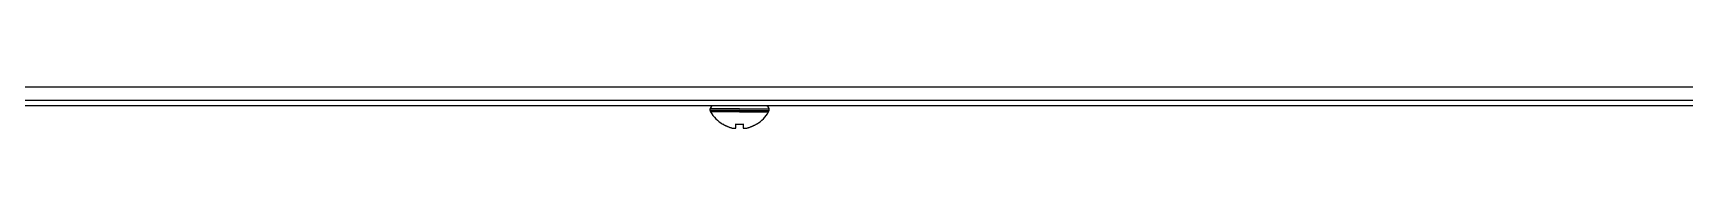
# Model space of a CAD drawing. Header units: millimetres. Extents: x -1584 to 3730, y -1918 to 2655.
# Drawn here: x 1753 to 1977.5, y -141 to -135.3 of the extents above; entities that cross this region are included whole.
import ezdxf

# ---------------------------------------------------------------- set-up
doc = ezdxf.new("R2010")
doc.units = ezdxf.units.MM
doc.header["$LTSCALE"] = 65.395
doc.layers.get('0').update_dxf_attribs({"linetype": 'CONTINUOUS'})
doc.layers.add('ASSI', color=7, linetype='CONTINUOUS')
doc.layers.add('GEOM', color=7, linetype='CONTINUOUS')

msp = doc.modelspace()

# ---------------------------------------------------------------- linework, layer by layer
at = {"linetype": 'Continuous'}
for p, q in [((1846.73, -140.43), (1846.73, -140.39)), ((1848.53, -140.95), (1848.53, -140.39)), ((1849.53, -140.39), (1849.53, -140.95)), ((1851.33, -140.39), (1851.33, -140.43))]:
    msp.add_line(p, q, dxfattribs=at)
for centre, radius, start, end in [((1849.22, -136.34), 4.75, 238.4659, 241.0313), ((1849.21, -136.35), 4.75, 241.0316, 241.9926), ((1849.21, -136.35), 4.75, 241.9926, 243.3187), ((1849.21, -136.35), 4.74, 243.3188, 244.4598), ((1849.21, -136.36), 4.74, 244.4598, 245.4278), ((1849.21, -136.36), 4.73, 245.4278, 246.6825), ((1849.21, -136.36), 4.73, 246.6826, 247.4526), ((1849.2, -136.37), 4.72, 247.4524, 248.9975), ((1849.2, -136.38), 4.72, 248.9977, 249.4819), ((1849.2, -136.39), 4.7, 249.4813, 251.5344), ((1849.19, -136.41), 4.68, 251.535, 252.6227), ((1849.19, -136.42), 4.67, 252.6228, 253.6051), ((1849.18, -136.45), 4.64, 253.6036, 255.6824), ((1848.28, -138.96), 2.01, 262.7256, 264.8598), ((1848.28, -138.98), 1.98, 264.8627, 265.7144), ((1848.28, -138.99), 1.97, 265.714, 266.9766), ((1848.28, -139), 1.96, 266.9771, 268.0037), ((1848.28, -139.01), 1.95, 268.0037, 269.0738), ((1848.28, -139.01), 1.95, 269.0741, 270.1995), ((1848.28, -139.01), 1.95, 270.1995, 271.1541), ((1848.28, -139.01), 1.95, 271.1545, 272.3767), ((1848.28, -139), 1.96, 272.3765, 273.2159), ((1848.28, -138.99), 1.97, 273.2167, 274.6016), ((1848.28, -138.98), 1.98, 274.6009, 275.2558), ((1848.28, -138.96), 2.01, 275.2585, 277.2741), ((1849.03, -136.64), 3.79, 262.4013, 269.9911), ((1849.03, -136.64), 3.79, 270.0089, 277.5987), ((1849.78, -138.96), 2.01, 262.7259, 264.7415), ((1849.78, -138.98), 1.98, 264.7442, 265.3991), ((1849.78, -138.99), 1.97, 265.3984, 266.7833), ((1849.78, -139), 1.96, 266.7841, 267.6235), ((1849.78, -139.01), 1.96, 267.6234, 268.8455), ((1849.78, -139.01), 1.95, 268.8459, 269.8005), ((1849.78, -139.01), 1.95, 269.8006, 270.9258), ((1849.78, -139.01), 1.95, 270.9261, 271.9964), ((1849.78, -139), 1.96, 271.9964, 273.0228), ((1849.78, -138.99), 1.97, 273.0233, 274.286), ((1849.78, -138.98), 1.98, 274.2856, 275.1372), ((1849.78, -138.96), 2.01, 275.1401, 277.2744), ((1848.88, -136.45), 4.64, 284.3176, 286.3964), ((1848.87, -136.42), 4.67, 286.3949, 287.3772), ((1848.87, -136.41), 4.68, 287.3773, 288.465), ((1848.86, -136.39), 4.7, 288.4656, 290.5187), ((1848.86, -136.38), 4.72, 290.5181, 291.0023), ((1848.86, -136.37), 4.72, 291.0025, 292.5476), ((1848.85, -136.36), 4.73, 292.5474, 293.3174), ((1848.85, -136.36), 4.73, 293.3175, 294.5722), ((1848.85, -136.36), 4.74, 294.5722, 295.5402), ((1848.85, -136.35), 4.74, 295.5402, 296.6812), ((1848.85, -136.35), 4.75, 296.6813, 298.0074), ((1848.85, -136.35), 4.75, 298.0074, 298.9684), ((1848.84, -136.34), 4.75, 298.9687, 301.5341)]:
    msp.add_arc(centre, radius, start, end, dxfattribs=at)
at = {"layer": 'ASSI', "linetype": 'Continuous'}
for p, q in [((1845.03, -138.55), (1845.03, -138.35)), ((1849.03, -138.35), (1845.03, -138.35)), ((1849.03, -138.55), (1845.03, -138.55)), ((1849.03, -138.75), (1845.08, -138.75)), ((1849.03, -138.35), (1853.03, -138.35)), ((1849.03, -138.55), (1853.03, -138.55)), ((1849.03, -138.75), (1852.98, -138.75)), ((1853.03, -138.55), (1853.03, -138.35))]:
    msp.add_line(p, q, dxfattribs=at)
for centre, radius, start, end in [((1845.43, -138.35), 0.4, 90, 180), ((1845.43, -138.55), 0.4, 180, 210.3012), ((1849.23, -136.33), 4.8, 210.3012, 238.4026), ((1848.83, -136.33), 4.8, 301.5974, 329.6988), ((1852.63, -138.35), 0.4, 0, 90), ((1852.63, -138.55), 0.4, 329.6988, 360), ((1849.23, -136.33), 4.8, 238.4026, 238.5421), ((1848.83, -136.33), 4.8, 301.4579, 301.5974)]:
    msp.add_arc(centre, radius, start, end, dxfattribs=at)
at = {"layer": 'GEOM', "linetype": 'Continuous'}
for p, q in [((1573.03, -135.35), (2331.43, -135.35)), ((2331.96, -137.95), (1573.03, -137.95)), ((1699.93, -137.15), (2257.93, -137.15))]:
    msp.add_line(p, q, dxfattribs=at)

doc.saveas('drawing.dxf')
